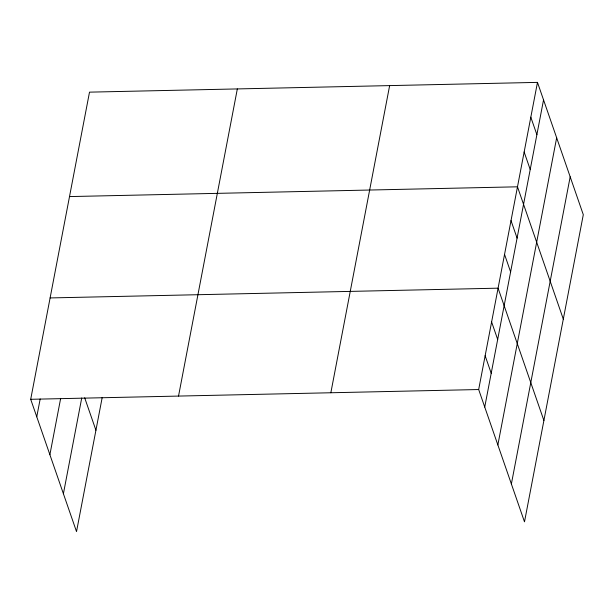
<?xml version="1.0" encoding="UTF-8"?>
<svg xmlns="http://www.w3.org/2000/svg" width="614" height="614" viewBox="0 0 614 614"><rect width="100%" height="100%" fill="white"/><g stroke="black" fill="none" stroke-linecap="round" stroke-linejoin="round"><path stroke-width="0.92" d="M102.216 397.411L76.52 531.617L30.7 399.3L89.506 92.146L537.48 82.383L583.3 214.7L524.494 521.854L478.674 389.537L537.48 82.383M36.763 416.814L40.179 398.977M49.887 454.698L60.663 398.386M63.403 493.733L81.731 398.002M178.528 396.076L237.334 88.923M330.846 392.753L389.644 85.599M484.738 407.051L543.543 99.898M497.862 444.935L556.66 137.782M511.378 483.97L570.183 176.817M69.512 196.58L517.487 186.809L563.307 319.134M50.102 297.936L498.077 288.173L543.897 420.498M30.7 399.3L478.674 389.537M530.818 117.19L536.882 134.704M524.149 152.003L530.212 169.518M511.017 220.603L517.08 238.117M504.547 254.388L510.61 271.902M491.614 321.959L497.678 339.473M485.144 355.744L491.208 373.258M84.678 397.788L95.93 430.26"/></g></svg>
